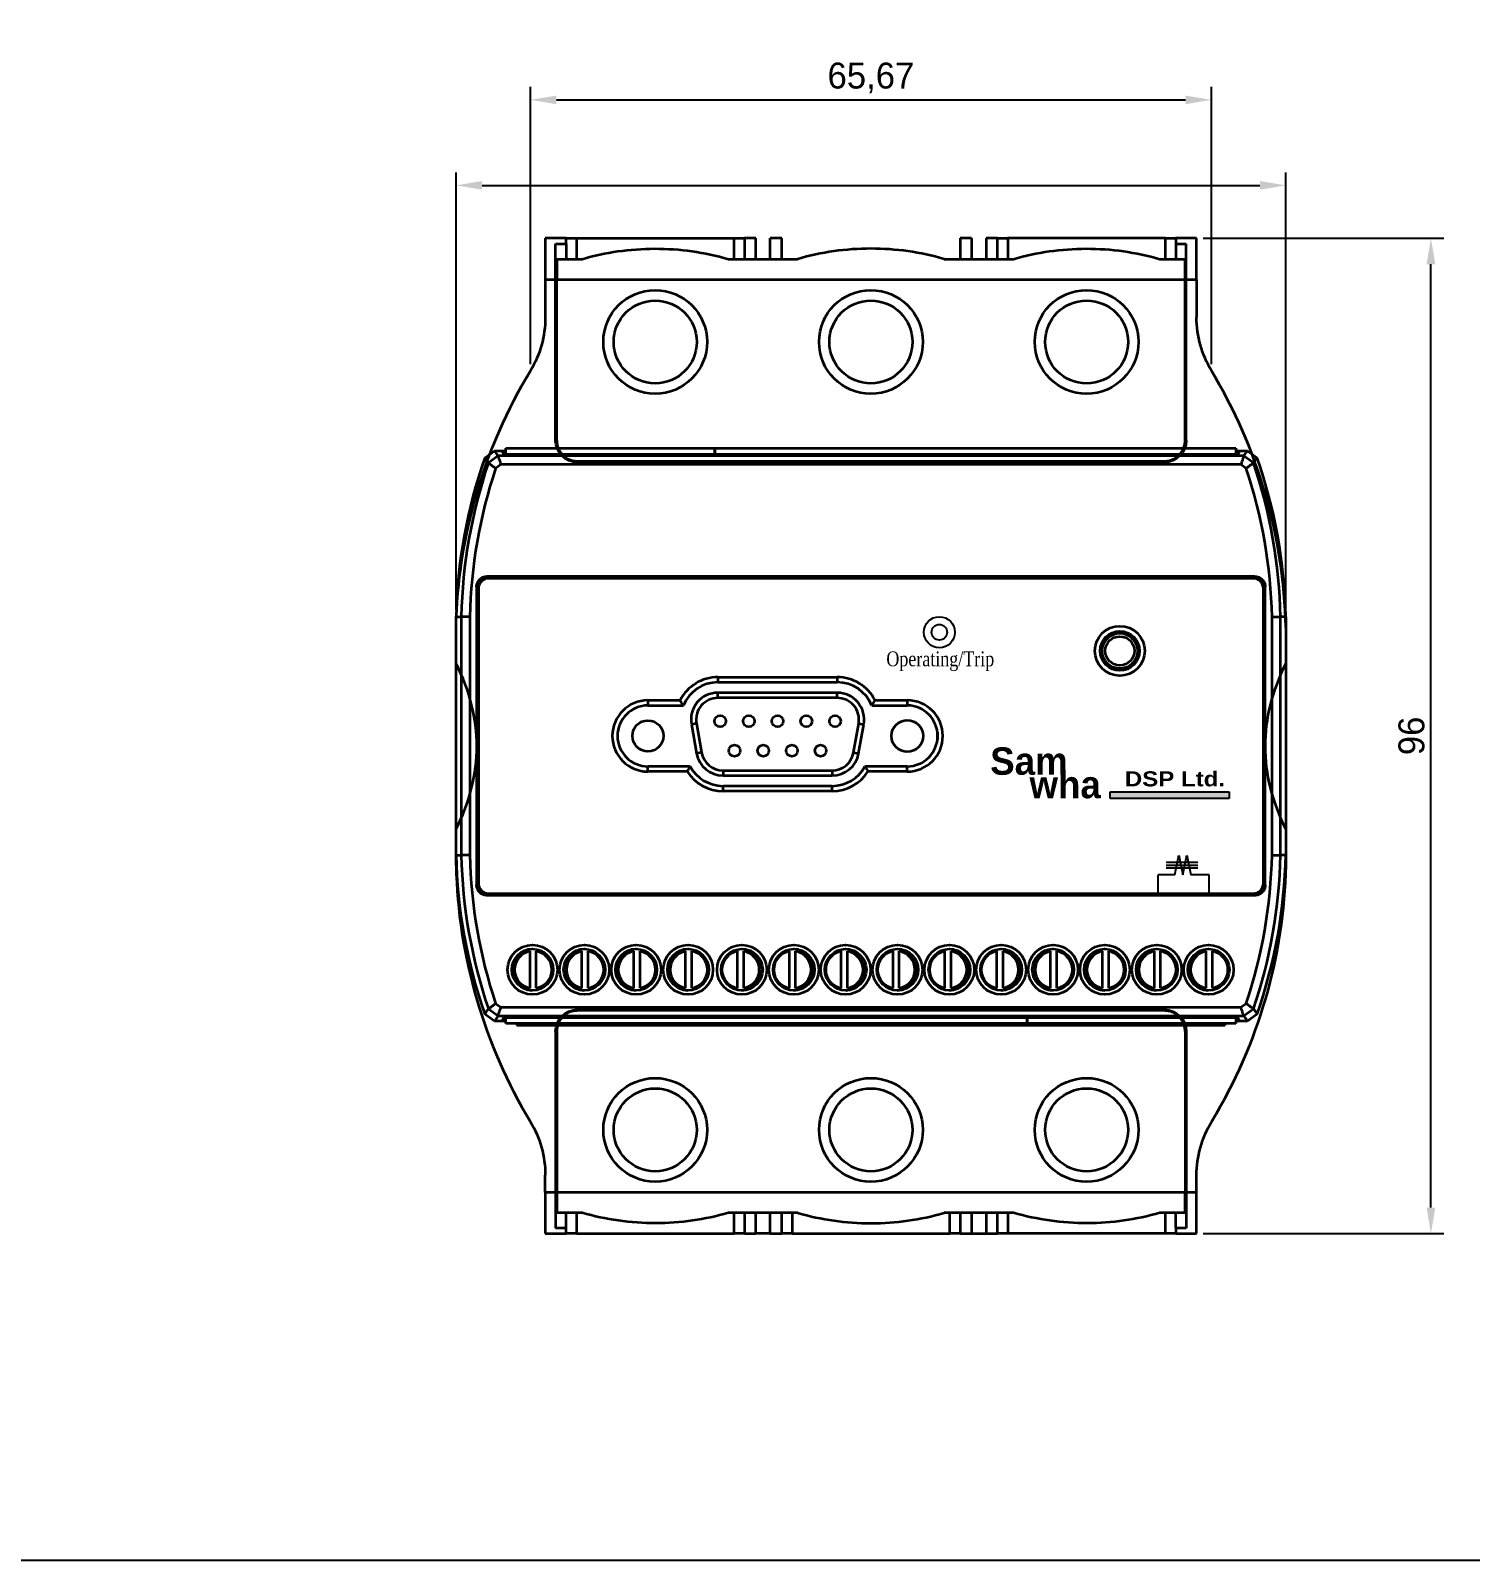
# Model space of a CAD drawing. Header units: millimetres. Extents: x 79 to 919, y 65 to 646.
# Drawn here: x 495.2 to 634, y 65 to 212.6 of the extents above; entities that cross this region are included whole.
import ezdxf
from ezdxf.enums import TextEntityAlignment as Align

# ---------------------------------------------------------------- set-up
doc = ezdxf.new("R2010")
doc.units = ezdxf.units.MM
doc.linetypes.add('CENTER', pattern=[2, 1.25, -0.25, 0.25, -0.25])
for name, color, linetype in [('02___PRT_ALL_AXES', 7, 'Continuous'), ('03___PRT_ALL_CURVES', 7, 'Continuous'), ('1', 1, 'CENTER'), ('3', 3, 'Continuous'), ('4', 133, 'Continuous'), ('40', 4, 'Continuous'), ('55', 5, 'Continuous'), ('도면층1', 7, 'Continuous')]:
    doc.layers.add(name, color=color, linetype=linetype)
doc.styles.add('SS', font='batang.ttc', dxfattribs={"width": 0.8})
doc.styles.get("Standard").update_dxf_attribs({"font": 'BareunDotumPro1.ttf'})
doc.dimstyles.new('ISO-25', dxfattribs={"dimtxt": 2.5, "dimasz": 2.5, "dimexe": 1.25, "dimexo": 0.625, "dimtad": 1, "dimtxsty": 'Standard', "dimcen": 2.5, "dimadec": 0, "dimazin": 0, "dimtfac": 1, "dimtmove": 0, "dimatfit": 3, "dimfxl": 0, "dimarcsym": 0})

# ---------------------------------------------------------------- blocks, each defined once
blk = doc.blocks.new('*D51')
at = {"color": 0, "lineweight": -2}
for p, q in [((608.22, 192.52), (631.44, 192.52)), ((630.19, 99.02), (630.19, 190.02)), ((608.22, 96.52), (631.44, 96.52))]:
    blk.add_line(p, q, dxfattribs=at)
at = {"color": 0}
for points in [[(630.61, 190.02), (629.77, 190.02), (630.19, 192.52)], [(629.77, 99.02), (630.61, 99.02), (630.19, 96.52)]]:
    blk.add_solid(points, dxfattribs=at)
at = {"layer": 'Defpoints', "color": 0}
for p in [(607.59, 192.52), (630.19, 192.52), (607.59, 96.52)]:
    blk.add_point(p, dxfattribs=at)
at = {"color": 0, "insert": (628.32, 144.52), "char_height": 2.5, "attachment_point": 5, "rotation": 90}
blk.add_mtext('96', dxfattribs=at)
blk = doc.blocks.new('*D59')
at = {"color": 0, "lineweight": -2}
for p, q in [((543.36, 180.36), (543.36, 207.12)), ((609.03, 180.36), (609.03, 207.12)), ((545.86, 205.87), (606.53, 205.87))]:
    blk.add_line(p, q, dxfattribs=at)
at = {"color": 0}
for points in [[(545.86, 206.28), (545.86, 205.45), (543.36, 205.87)], [(606.53, 205.45), (606.53, 206.28), (609.03, 205.87)]]:
    blk.add_solid(points, dxfattribs=at)
at = {"layer": 'Defpoints', "color": 0}
for p in [(609.03, 205.87), (543.36, 179.74), (609.03, 179.74)]:
    blk.add_point(p, dxfattribs=at)
at = {"color": 0, "insert": (576.19, 207.98), "char_height": 2.5, "attachment_point": 5}
blk.add_mtext('65,67', dxfattribs=at)

msp = doc.modelspace()

# ---------------------------------------------------------------- hatches: boundary and pattern name
msp.add_hatch(color=5).paths.add_polyline_path([(599.268, 138.485), (599.268, 139.138), (610.738, 139.138), (610.738, 138.485)])

# ---------------------------------------------------------------- linework, layer by layer
for p, q in [((536.192, 156.642), (536.192, 198.873)), ((616.192, 156.642), (616.192, 198.873)), ((538.692, 197.623), (613.692, 197.623)), ((605.483, 131.132), (605.873, 133)), ((605.873, 133), (606.263, 131.132)), ((606.263, 131.132), (606.653, 133)), ((606.653, 133), (607.043, 131.132)), ((604.667, 132.325), (607.7, 132.325)), ((604.667, 132.066), (607.7, 132.066)), ((604.667, 131.807), (607.7, 131.807)), ((605.483, 131.132), (603.884, 131.132)), ((608.819, 131.132), (607.043, 131.132))]:
    msp.add_line(p, q)
at = {"color": 0, "linetype": 'ByBlock', "lineweight": 35}
for p, q in [((538.953, 171.346), (539.897, 172.017)), ((540.251, 171.521), (539.305, 170.843)), ((539.897, 172.017), (541.002, 172.017)), ((612.133, 171.521), (540.251, 171.521)), ((540.643, 172.017), (540.812, 171.678)), ((611.571, 171.678), (540.812, 171.678)), ((541.002, 172.267), (561.127, 172.267)), ((541.002, 171.678), (541.002, 172.267)), ((561.127, 172.267), (561.127, 171.678)), ((561.129, 172.267), (611.379, 172.267)), ((561.129, 171.678), (561.129, 172.267)), ((611.379, 172.267), (611.379, 171.678)), ((611.379, 172.017), (612.486, 172.017)), ((611.74, 172.017), (611.571, 171.678)), ((613.079, 170.843), (612.132, 171.521)), ((612.486, 172.017), (613.43, 171.346)), ((540.517, 170.693), (540.004, 170.325)), ((611.867, 170.693), (540.517, 170.693)), ((612.38, 170.325), (611.867, 170.693)), ((613.216, 159.891), (539.167, 159.891)), ((539.167, 159.891), (539.192, 159.867)), ((613.192, 159.867), (539.192, 159.867)), ((613.042, 159.717), (539.342, 159.717)), ((613.216, 159.891), (613.192, 159.867)), ((538.167, 158.891), (538.167, 130.142)), ((538.167, 158.891), (538.192, 158.867)), ((538.192, 158.867), (538.192, 130.167)), ((538.342, 158.717), (538.342, 130.317)), ((614.042, 130.317), (614.042, 158.717)), ((614.216, 158.891), (614.192, 158.867)), ((614.192, 130.167), (614.192, 158.867)), ((614.216, 130.142), (614.216, 158.891)), ((536.192, 133.017), (536.192, 156.017)), ((536.192, 156.017), (536.688, 156.011)), ((536.688, 156.011), (536.688, 133.022)), ((537.516, 156.011), (536.688, 156.011)), ((537.516, 155.996), (537.516, 133.038)), ((614.868, 156.011), (615.696, 156.011)), ((614.868, 133.038), (614.868, 155.996)), ((616.192, 156.017), (615.696, 156.011)), ((615.696, 133.022), (615.696, 156.011)), ((616.192, 156.017), (616.192, 133.017)), ((561.442, 150.187), (561.442, 149.687)), ((561.442, 150.187), (572.942, 150.187)), ((561.442, 149.687), (572.942, 149.687)), ((572.942, 150.187), (572.942, 149.687)), ((554.692, 147.952), (554.692, 147.452)), ((554.692, 147.952), (557.79, 147.952)), ((561.442, 148.187), (561.442, 148.687)), ((572.942, 148.687), (561.442, 148.687)), ((572.942, 148.187), (561.442, 148.187)), ((572.942, 148.187), (572.942, 148.687)), ((576.593, 147.952), (579.692, 147.952)), ((579.692, 147.952), (579.692, 147.452)), ((554.692, 147.452), (558.111, 147.452)), ((576.273, 147.452), (579.692, 147.452)), ((559.374, 145.722), (558.881, 145.635)), ((558.881, 145.635), (559.375, 142.835)), ((559.374, 145.722), (559.867, 142.922)), ((574.516, 142.922), (575.01, 145.722)), ((575.009, 142.835), (575.502, 145.635)), ((575.01, 145.722), (575.502, 145.635)), ((559.867, 142.922), (559.375, 142.835)), ((574.516, 142.922), (575.009, 142.835)), ((554.692, 141.082), (554.692, 141.582)), ((558.765, 141.582), (554.692, 141.582)), ((558.479, 141.082), (554.692, 141.082)), ((561.935, 141.187), (561.935, 140.687)), ((561.935, 141.187), (572.448, 141.187)), ((561.935, 140.687), (572.448, 140.687)), ((572.448, 141.187), (572.448, 140.687)), ((579.692, 141.582), (575.619, 141.582)), ((579.692, 141.082), (575.905, 141.082)), ((579.692, 141.082), (579.692, 141.582)), ((561.935, 139.187), (561.935, 139.687)), ((572.448, 139.687), (561.935, 139.687)), ((572.448, 139.187), (561.935, 139.187)), ((572.448, 139.187), (572.448, 139.687)), ((536.192, 133.017), (536.688, 133.022)), ((537.516, 133.022), (536.688, 133.022)), ((614.868, 133.022), (615.696, 133.022)), ((616.192, 133.017), (615.696, 133.022)), ((538.167, 130.142), (538.192, 130.167)), ((614.216, 130.142), (614.192, 130.167)), ((539.167, 129.142), (539.192, 129.167)), ((539.167, 129.142), (613.216, 129.142)), ((539.192, 129.167), (613.192, 129.167)), ((539.342, 129.317), (613.042, 129.317)), ((613.216, 129.142), (613.192, 129.167)), ((543.329, 120.192), (543.329, 123.742)), ((543.929, 120.192), (543.929, 123.742)), ((548.329, 120.192), (548.329, 123.742)), ((548.929, 120.192), (548.929, 123.742)), ((553.329, 120.192), (553.329, 123.742)), ((553.929, 120.192), (553.929, 123.742)), ((558.329, 120.192), (558.329, 123.742)), ((558.929, 120.192), (558.929, 123.742)), ((563.329, 120.192), (563.329, 123.742)), ((563.929, 120.192), (563.929, 123.742)), ((568.329, 120.192), (568.329, 123.742)), ((568.929, 120.192), (568.929, 123.742)), ((573.329, 120.192), (573.329, 123.742)), ((573.929, 120.192), (573.929, 123.742)), ((578.329, 120.192), (578.329, 123.742)), ((578.929, 120.192), (578.929, 123.742)), ((583.329, 120.192), (583.329, 123.742)), ((583.929, 120.192), (583.929, 123.742)), ((588.329, 120.192), (588.329, 123.742)), ((588.929, 120.192), (588.929, 123.742)), ((593.519, 120.192), (593.519, 123.742)), ((594.119, 120.192), (594.119, 123.742)), ((598.519, 120.192), (598.519, 123.742)), ((599.119, 120.192), (599.119, 123.742)), ((603.519, 120.192), (603.519, 123.742)), ((604.119, 120.192), (604.119, 123.742)), ((608.519, 120.192), (608.519, 123.742)), ((609.119, 120.192), (609.119, 123.742)), ((539.305, 118.191), (540.251, 117.513)), ((540.004, 118.708), (540.517, 118.341)), ((540.517, 118.341), (611.867, 118.341)), ((611.867, 118.341), (612.38, 118.708)), ((612.132, 117.513), (613.079, 118.191)), ((539.897, 117.017), (538.953, 117.688)), ((541.004, 117.017), (539.897, 117.017)), ((540.251, 117.513), (612.133, 117.513)), ((540.643, 117.017), (540.812, 117.356)), ((540.812, 117.356), (611.571, 117.356)), ((541.004, 116.767), (541.004, 117.356)), ((591.254, 116.767), (541.004, 116.767)), ((542.052, 116.767), (542.055, 116.597)), ((610.329, 116.597), (542.055, 116.597)), ((554.69, 116.597), (554.69, 116.767)), ((591.254, 117.356), (591.254, 116.767)), ((591.257, 116.767), (591.257, 117.356)), ((611.382, 116.767), (591.257, 116.767)), ((597.694, 116.597), (597.694, 116.767)), ((610.332, 116.767), (610.329, 116.597)), ((611.382, 117.356), (611.382, 116.767)), ((612.486, 117.017), (611.382, 117.017)), ((611.74, 117.017), (611.571, 117.356)), ((613.43, 117.688), (612.486, 117.017))]:
    msp.add_line(p, q, dxfattribs=at)
at = {"color": 5}
for p, q in [((599.268, 139.138), (610.738, 139.138)), ((599.268, 138.485), (599.268, 139.138)), ((610.738, 139.138), (610.738, 138.485)), ((610.738, 138.485), (599.268, 138.485))]:
    msp.add_line(p, q, dxfattribs=at)
at = {"color": 7, "linetype": 'Continuous'}
for p, q in [((603.884, 129.433), (603.884, 131.132)), ((608.819, 129.433), (608.819, 131.132))]:
    msp.add_line(p, q, dxfattribs=at)
msp.add_lwpolyline([(79.485, 646.03), (919.402, 646.03), (919.402, 64.992), (79.485, 64.992)], close=True)
at = {"color": 0, "linetype": 'ByBlock', "lineweight": 35}
for centre, radius in [((600.192, 152.717), 2.4), ((600.192, 152.717), 1.9), ((600.192, 152.717), 1.7), ((600.192, 152.717), 1.4), ((561.652, 145.937), 0.55), ((564.422, 145.937), 0.55), ((567.192, 145.937), 0.55), ((569.962, 145.937), 0.55), ((572.732, 145.937), 0.55), ((563.042, 143.097), 0.55), ((565.812, 143.097), 0.55), ((568.572, 143.097), 0.55), ((571.342, 143.097), 0.55), ((543.564, 121.967), 2.4), ((543.564, 121.967), 2), ((548.564, 121.967), 2.4), ((548.564, 121.967), 2), ((553.564, 121.967), 2.4), ((553.564, 121.967), 2), ((558.564, 121.967), 2.4), ((558.564, 121.967), 2), ((563.754, 121.967), 2.4), ((563.754, 121.967), 2), ((568.754, 121.967), 2.4), ((568.754, 121.967), 2), ((573.754, 121.967), 2.4), ((573.754, 121.967), 2), ((578.754, 121.967), 2.4), ((578.754, 121.967), 2), ((583.754, 121.967), 2.4), ((583.754, 121.967), 2), ((588.754, 121.967), 2.4), ((588.754, 121.967), 2), ((593.754, 121.967), 2.4), ((593.754, 121.967), 2), ((598.754, 121.967), 2.4), ((598.754, 121.967), 2), ((603.754, 121.967), 2.4), ((603.754, 121.967), 2), ((608.754, 121.967), 2.4), ((608.754, 121.967), 2)]:
    msp.add_circle(centre, radius, dxfattribs=at)
for centre, radius, start, end in [((586.18, 154.925), 50, 160.82791, 178.74912), ((566.204, 154.925), 50, 1.25088, 19.17209), ((586.18, 154.925), 49.504, 161.24388, 178.74287), ((586.18, 154.925), 48.677, 161.5561, 178.73961), ((566.204, 154.925), 48.677, 1.26039, 18.4439), ((566.204, 154.925), 49.504, 1.25713, 18.75612), ((539.342, 158.717), 1, 90, 180), ((613.042, 158.717), 1, 0, 90), ((561.442, 146.087), 4.1, 90, 152.94355), ((561.442, 146.087), 3.6, 90, 157.71793), ((572.942, 146.087), 4.1, 27.05719, 90), ((572.942, 146.087), 3.6, 22.28207, 90), ((554.692, 144.517), 3.435, 90, 270), ((561.442, 146.087), 2.6, 90, 190), ((561.442, 146.087), 2.1, 90, 190), ((572.942, 146.087), 2.6, 350, 90), ((572.942, 146.087), 2.1, 350, 90), ((579.692, 144.517), 3.435, 270, 90), ((554.692, 144.517), 2.935, 90, 270), ((579.692, 144.517), 2.935, 270, 90), ((561.935, 143.287), 2.6, 190, 270), ((561.935, 143.287), 2.1, 190, 270), ((572.448, 143.287), 2.1, 270, 350), ((572.448, 143.287), 2.6, 270, 350), ((561.935, 143.287), 4.1, 212.5345, 270), ((561.935, 143.287), 3.6, 208.26896, 270), ((572.448, 143.287), 3.6, 270, 331.73104), ((572.448, 143.287), 4.1, 270, 327.4655), ((586.18, 134.108), 50, 181.25088, 199.17209), ((586.18, 134.108), 49.504, 181.25713, 198.75612), ((586.18, 134.108), 48.677, 181.26039, 198.4439), ((566.204, 134.108), 48.677, 341.5561, 358.73961), ((566.204, 134.108), 49.504, 341.24388, 358.74287), ((566.204, 134.108), 50, 340.82791, 358.74912), ((539.342, 130.317), 1, 180, 270), ((613.042, 130.317), 1, 270, 0), ((543.629, 121.967), 1.8, 99.59407, 260.40593), ((543.629, 121.967), 1.8, 279.59407, 80.40593), ((548.629, 121.967), 1.8, 99.59407, 260.40593), ((548.629, 121.967), 1.8, 279.59407, 80.40593), ((553.629, 121.967), 1.8, 99.59407, 260.40593), ((553.629, 121.967), 1.8, 279.59407, 80.40593), ((558.629, 121.967), 1.8, 99.59407, 260.40593), ((558.629, 121.967), 1.8, 279.59407, 80.40593), ((563.629, 121.967), 1.8, 99.59407, 260.40593), ((563.629, 121.967), 1.8, 279.59407, 80.40593), ((568.629, 121.967), 1.8, 99.59407, 260.40593), ((568.629, 121.967), 1.8, 279.59407, 80.40593), ((573.629, 121.967), 1.8, 99.59407, 260.40593), ((573.629, 121.967), 1.8, 279.59407, 80.40593), ((578.629, 121.967), 1.8, 99.59407, 260.40593), ((578.629, 121.967), 1.8, 279.59407, 80.40593), ((583.629, 121.967), 1.8, 99.59407, 260.40593), ((583.629, 121.967), 1.8, 279.59407, 80.40593), ((588.629, 121.967), 1.8, 99.59407, 260.40593), ((588.629, 121.967), 1.8, 279.59407, 80.40593), ((593.819, 121.967), 1.8, 99.59407, 260.40593), ((593.819, 121.967), 1.8, 279.59407, 80.40593), ((598.819, 121.967), 1.8, 99.59407, 260.40593), ((598.819, 121.967), 1.8, 279.59407, 80.40593), ((603.819, 121.967), 1.8, 99.59407, 260.40593), ((603.819, 121.967), 1.8, 279.59407, 80.40593), ((608.819, 121.967), 1.8, 99.59407, 260.40593), ((608.819, 121.967), 1.8, 279.59407, 80.40593)]:
    msp.add_arc(centre, radius, start, end, dxfattribs=at)
for points, knots in [([(539.305, 170.843), (539.27, 170.892), (539.193, 171.001), (539.076, 171.169), (538.994, 171.287), (538.953, 171.346)], [0, 0, 0, 0, 0.18024777, 0.40064801, 0.61349574, 0.61349574, 0.61349574, 0.61349574]), ([(540.251, 171.521), (540.216, 171.569), (540.139, 171.677), (540.021, 171.843), (539.938, 171.959), (539.897, 172.017)], [0, 0, 0, 0, 0.17899192, 0.39786681, 0.60925193, 0.60925193, 0.60925193, 0.60925193]), ([(540.251, 171.521), (540.281, 171.432), (540.326, 171.246), (540.425, 170.973), (540.486, 170.787), (540.517, 170.693)], [0, 0, 0, 0, 0.28287008, 0.57326512, 0.86975369, 0.86975369, 0.86975369, 0.86975369]), ([(612.133, 171.521), (612.103, 171.432), (612.057, 171.246), (611.959, 170.973), (611.898, 170.787), (611.867, 170.693)], [0, 0, 0, 0, 0.28287466, 0.57326965, 0.86975368, 0.86975368, 0.86975368, 0.86975368]), ([(612.133, 171.521), (612.167, 171.569), (612.244, 171.677), (612.362, 171.842), (612.446, 171.959), (612.486, 172.017)], [0, 0, 0, 0, 0.17820854, 0.39708416, 0.60925193, 0.60925193, 0.60925193, 0.60925193]), ([(613.079, 170.843), (613.113, 170.892), (613.19, 171.001), (613.307, 171.169), (613.39, 171.287), (613.43, 171.346)], [0, 0, 0, 0, 0.17945891, 0.39985993, 0.61349574, 0.61349574, 0.61349574, 0.61349574]), ([(539.304, 170.843), (539.379, 170.786), (539.541, 170.683), (539.767, 170.502), (539.925, 170.385), (540.004, 170.326)], [0, 0, 0, 0, 0.28246747, 0.5729897, 0.87011684, 0.87011684, 0.87011684, 0.87011684]), ([(613.079, 170.843), (613.004, 170.786), (612.843, 170.683), (612.616, 170.502), (612.459, 170.385), (612.38, 170.326)], [0, 0, 0, 0, 0.28246279, 0.57298506, 0.87011686, 0.87011686, 0.87011686, 0.87011686]), ([(538.167, 158.891), (538.167, 158.996), (538.2, 159.206), (538.345, 159.489), (538.57, 159.714), (538.853, 159.858), (539.063, 159.891), (539.167, 159.891)], [0, 0, 0, 0, 0.31286, 0.6256693, 0.9384589, 1.2512679, 1.5641278, 1.5641278, 1.5641278, 1.5641278]), ([(539.192, 159.867), (539.087, 159.867), (538.877, 159.834), (538.594, 159.689), (538.369, 159.464), (538.225, 159.181), (538.192, 158.971), (538.192, 158.867)], [0, 0, 0, 0, 0.3128599, 0.6256689, 0.9384586, 1.2512678, 1.5641278, 1.5641278, 1.5641278, 1.5641278]), ([(614.192, 158.867), (614.192, 158.971), (614.159, 159.181), (614.014, 159.464), (613.789, 159.689), (613.506, 159.834), (613.296, 159.867), (613.192, 159.867)], [0, 0, 0, 0, 0.3128599, 0.6256689, 0.9384586, 1.2512678, 1.5641278, 1.5641278, 1.5641278, 1.5641278]), ([(613.216, 159.891), (613.321, 159.891), (613.531, 159.858), (613.814, 159.714), (614.039, 159.489), (614.183, 159.206), (614.216, 158.996), (614.216, 158.891)], [0, 0, 0, 0, 0.31286, 0.6256693, 0.9384589, 1.2512679, 1.5641278, 1.5641278, 1.5641278, 1.5641278]), ([(558.111, 147.452), (558.074, 147.506), (558.002, 147.615), (557.896, 147.781), (557.826, 147.895), (557.79, 147.952)], [0, 0, 0, 0, 0.19415575, 0.39205987, 0.59372276, 0.59372276, 0.59372276, 0.59372276]), ([(576.273, 147.452), (576.309, 147.506), (576.381, 147.615), (576.488, 147.781), (576.558, 147.895), (576.593, 147.952)], [0, 0, 0, 0, 0.19410924, 0.39200941, 0.59371784, 0.59371784, 0.59371784, 0.59371784]), ([(558.765, 141.582), (558.733, 141.528), (558.668, 141.419), (558.573, 141.252), (558.51, 141.139), (558.479, 141.082)], [0, 0, 0, 0, 0.18852858, 0.38053284, 0.57601707, 0.57601707, 0.57601707, 0.57601707]), ([(575.619, 141.582), (575.651, 141.528), (575.715, 141.419), (575.81, 141.252), (575.873, 141.139), (575.905, 141.082)], [0, 0, 0, 0, 0.18852858, 0.38053284, 0.57601707, 0.57601707, 0.57601707, 0.57601707]), ([(539.167, 129.142), (539.063, 129.142), (538.853, 129.176), (538.57, 129.32), (538.345, 129.545), (538.2, 129.828), (538.167, 130.038), (538.167, 130.142)], [0, 0, 0, 0, 0.31286, 0.6256693, 0.9384589, 1.2512679, 1.5641278, 1.5641278, 1.5641278, 1.5641278]), ([(538.192, 130.167), (538.192, 130.062), (538.225, 129.852), (538.369, 129.569), (538.594, 129.344), (538.877, 129.2), (539.087, 129.167), (539.192, 129.167)], [0, 0, 0, 0, 0.3128599, 0.6256689, 0.9384586, 1.2512678, 1.5641278, 1.5641278, 1.5641278, 1.5641278]), ([(613.192, 129.167), (613.296, 129.167), (613.506, 129.2), (613.789, 129.344), (614.014, 129.569), (614.159, 129.852), (614.192, 130.062), (614.192, 130.167)], [0, 0, 0, 0, 0.3128599, 0.6256689, 0.9384586, 1.2512678, 1.5641278, 1.5641278, 1.5641278, 1.5641278]), ([(614.216, 130.142), (614.216, 130.038), (614.183, 129.828), (614.039, 129.545), (613.814, 129.32), (613.531, 129.176), (613.321, 129.142), (613.216, 129.142)], [0, 0, 0, 0, 0.31286, 0.6256693, 0.9384589, 1.2512679, 1.5641278, 1.5641278, 1.5641278, 1.5641278]), ([(539.305, 118.191), (539.27, 118.142), (539.194, 118.033), (539.076, 117.865), (538.994, 117.746), (538.953, 117.688)], [0, 0, 0, 0, 0.17945891, 0.39985993, 0.61349574, 0.61349574, 0.61349574, 0.61349574]), ([(539.304, 118.191), (539.379, 118.248), (539.541, 118.351), (539.767, 118.532), (539.925, 118.648), (540.004, 118.708)], [0, 0, 0, 0, 0.28246295, 0.57298523, 0.87011684, 0.87011684, 0.87011684, 0.87011684]), ([(540.251, 117.513), (540.281, 117.602), (540.326, 117.788), (540.425, 118.061), (540.486, 118.247), (540.517, 118.341)], [0, 0, 0, 0, 0.28287466, 0.57326965, 0.86975368, 0.86975368, 0.86975368, 0.86975368]), ([(612.133, 117.513), (612.103, 117.602), (612.057, 117.788), (611.959, 118.061), (611.898, 118.247), (611.867, 118.341)], [0, 0, 0, 0, 0.28287008, 0.57326512, 0.86975369, 0.86975369, 0.86975369, 0.86975369]), ([(613.079, 118.191), (613.004, 118.248), (612.843, 118.351), (612.616, 118.532), (612.459, 118.648), (612.38, 118.708)], [0, 0, 0, 0, 0.28246763, 0.57298986, 0.87011682, 0.87011682, 0.87011682, 0.87011682]), ([(613.079, 118.191), (613.113, 118.142), (613.19, 118.032), (613.307, 117.865), (613.39, 117.746), (613.43, 117.688)], [0, 0, 0, 0, 0.18024777, 0.40064801, 0.61349574, 0.61349574, 0.61349574, 0.61349574]), ([(540.251, 117.513), (540.216, 117.464), (540.139, 117.357), (540.021, 117.192), (539.938, 117.075), (539.897, 117.017)], [0, 0, 0, 0, 0.17820854, 0.39708416, 0.60925193, 0.60925193, 0.60925193, 0.60925193]), ([(612.133, 117.513), (612.167, 117.464), (612.244, 117.356), (612.362, 117.191), (612.446, 117.074), (612.486, 117.017)], [0, 0, 0, 0, 0.17899192, 0.39786681, 0.60925193, 0.60925193, 0.60925193, 0.60925193])]:
    msp.add_open_spline(points, degree=3, knots=knots, dxfattribs=at)
for points in [[(538.692, 198.04), (538.692, 197.207), (536.192, 197.623)], [(613.692, 198.04), (613.692, 197.207), (616.192, 197.623)]]:
    msp.add_solid(points)
at = {"layer": '02___PRT_ALL_AXES', "color": 0, "linetype": 'ByBlock', "lineweight": 35}
for p, q in [((551.787, 144.145), (551.787, 144.89)), ((582.597, 144.889), (582.597, 144.143))]:
    msp.add_line(p, q, dxfattribs=at)
for centre, radius in [((554.692, 144.517), 1.5), ((579.692, 144.517), 1.525)]:
    msp.add_circle(centre, radius, dxfattribs=at)
for centre, start, end in [((543.629, 121.967), 93.69703, 266.30815), ((548.629, 121.967), 93.69703, 266.30815), ((553.629, 121.967), 93.69703, 266.30815), ((558.629, 121.967), 93.69703, 266.30815), ((563.629, 121.967), 273.69457, 86.30569), ((568.629, 121.967), 273.69457, 86.30569), ((573.629, 121.967), 273.69457, 86.30569), ((578.629, 121.967), 273.69457, 86.30569), ((583.629, 121.967), 273.69457, 86.30569), ((588.629, 121.967), 273.69457, 86.30569), ((593.819, 121.967), 94.22842, 265.77923), ((598.819, 121.967), 94.22842, 265.77923), ((603.819, 121.967), 94.22842, 265.77923), ((608.819, 121.967), 94.22842, 265.77923)]:
    msp.add_arc(centre, 2, start, end, dxfattribs=at)
at = {"layer": '03___PRT_ALL_CURVES', "color": 4, "linetype": 'Continuous'}
msp.add_circle((582.789, 154.517), 0.75, dxfattribs=at)
at = {"layer": '1', "color": 0, "linetype": 'ByBlock', "lineweight": 35}
for centre, radius in [((555.392, 182.517), 5), ((576.192, 182.517), 5), ((596.992, 182.517), 5), ((555.392, 182.517), 4), ((576.192, 182.517), 4), ((596.992, 182.517), 4), ((555.392, 106.517), 5), ((576.192, 106.517), 5), ((596.992, 106.517), 5), ((555.392, 106.517), 4), ((576.192, 106.517), 4), ((596.992, 106.517), 4)]:
    msp.add_circle(centre, radius, dxfattribs=at)
at = {"layer": '3', "color": 0, "linetype": 'ByBlock', "lineweight": 35}
for p, q in [((545.892, 190.517), (548.334, 190.517)), ((545.892, 190.517), (545.892, 188.517)), ((562.449, 190.517), (569.134, 190.517)), ((583.249, 190.517), (589.934, 190.517)), ((604.049, 190.517), (606.492, 190.517)), ((606.492, 188.517), (606.492, 190.517)), ((606.492, 188.517), (545.892, 188.517)), ((545.892, 100.517), (606.492, 100.517)), ((545.892, 100.517), (545.892, 98.517)), ((606.492, 98.517), (606.492, 100.517)), ((548.334, 98.517), (545.892, 98.517)), ((569.134, 98.517), (562.449, 98.517)), ((589.934, 98.517), (583.249, 98.517)), ((606.492, 98.517), (604.049, 98.517))]:
    msp.add_line(p, q, dxfattribs=at)
for points, degree, knots in [([(548.334, 190.517), (550.623, 191.179), (552.945, 191.512), (557.746, 191.521), (560.146, 191.183), (562.449, 190.517)], 3, [0, 0, 0, 0, 0.5, 0.5, 1, 1, 1, 1]), ([(583.249, 190.517), (580.956, 191.18), (578.619, 191.517), (573.759, 191.517), (571.427, 191.18), (569.134, 190.517)], 3, [0, 0, 0, 0, 0.5, 0.5, 1, 1, 1, 1]), ([(589.934, 190.517), (592.223, 191.179), (594.545, 191.512), (599.346, 191.521), (601.746, 191.183), (604.049, 190.517)], 3, [0, 0, 0, 0, 0.5, 0.5, 1, 1, 1, 1]), ([(545.892, 173.017), (545.892, 183.298), (545.892, 188.517)], 1, [0, 0, 0.6633277, 1, 1]), ([(606.492, 173.017), (606.492, 183.298), (606.492, 188.517)], 1, [0, 0, 0.6633277, 1, 1]), ([(545.892, 173.017), (545.892, 172.885), (545.905, 172.755), (545.943, 172.563), (545.959, 172.5), (545.997, 172.374), (546.019, 172.312), (546.094, 172.13), (546.155, 172.016), (546.3, 171.798), (546.385, 171.695), (546.569, 171.511), (546.67, 171.428), (546.834, 171.318), (546.89, 171.284), (547.006, 171.223), (547.124, 171.167), (547.246, 171.123), (547.371, 171.085), (547.435, 171.069), (547.629, 171.03), (547.76, 171.017), (547.892, 171.017)], 3, [0, 0, 0, 0, 0.125, 0.125, 0.1875, 0.1875, 0.25, 0.25, 0.375, 0.375, 0.5, 0.5, 0.625, 0.625, 0.6875, 0.6875, 0.75, 0.8125, 0.8125, 0.875, 0.875, 1, 1, 1, 1]), ([(604.492, 171.017), (604.624, 171.017), (604.754, 171.03), (604.945, 171.068), (605.009, 171.084), (605.134, 171.122), (605.197, 171.144), (605.378, 171.219), (605.493, 171.281), (605.71, 171.426), (605.813, 171.51), (605.998, 171.694), (606.08, 171.795), (606.19, 171.959), (606.224, 172.015), (606.286, 172.131), (606.342, 172.249), (606.386, 172.371), (606.424, 172.496), (606.44, 172.56), (606.479, 172.754), (606.492, 172.885), (606.492, 173.017)], 3, [0, 0, 0, 0, 0.125, 0.125, 0.1875, 0.1875, 0.25, 0.25, 0.375, 0.375, 0.5, 0.5, 0.625, 0.625, 0.6875, 0.6875, 0.75, 0.8125, 0.8125, 0.875, 0.875, 1, 1, 1, 1]), ([(547.892, 118.017), (547.76, 118.017), (547.63, 118.004), (547.438, 117.966), (547.375, 117.95), (547.249, 117.912), (547.187, 117.89), (547.005, 117.814), (546.89, 117.753), (546.673, 117.608), (546.57, 117.524), (546.386, 117.339), (546.303, 117.239), (546.193, 117.075), (546.159, 117.018), (546.097, 116.903), (546.042, 116.785), (545.998, 116.662), (545.96, 116.537), (545.943, 116.473), (545.905, 116.28), (545.892, 116.149), (545.892, 116.017)], 3, [0, 0, 0, 0, 0.125, 0.125, 0.1875, 0.1875, 0.25, 0.25, 0.375, 0.375, 0.5, 0.5, 0.625, 0.625, 0.6875, 0.6875, 0.75, 0.8125, 0.8125, 0.875, 0.875, 1, 1, 1, 1]), ([(606.492, 116.017), (606.492, 116.149), (606.479, 116.279), (606.441, 116.47), (606.425, 116.534), (606.387, 116.659), (606.365, 116.722), (606.289, 116.903), (606.228, 117.018), (606.083, 117.235), (605.999, 117.338), (605.814, 117.523), (605.714, 117.606), (605.55, 117.715), (605.493, 117.749), (605.378, 117.811), (605.26, 117.867), (605.137, 117.911), (605.012, 117.949), (604.948, 117.965), (604.754, 118.004), (604.624, 118.017), (604.492, 118.017)], 3, [0, 0, 0, 0, 0.125, 0.125, 0.1875, 0.1875, 0.25, 0.25, 0.375, 0.375, 0.5, 0.5, 0.625, 0.625, 0.6875, 0.6875, 0.75, 0.8125, 0.8125, 0.875, 0.875, 1, 1, 1, 1]), ([(545.892, 116.017), (545.892, 105.735), (545.892, 100.517)], 1, [0, 0, 0.6633277, 1, 1]), ([(606.492, 116.017), (606.492, 105.735), (606.492, 100.517)], 1, [0, 0, 0.6633277, 1, 1]), ([(562.449, 98.517), (560.161, 97.855), (557.838, 97.521), (553.037, 97.513), (550.638, 97.851), (548.334, 98.517)], 3, [0, 0, 0, 0, 0.5, 0.5, 1, 1, 1, 1]), ([(569.134, 98.517), (571.428, 97.854), (573.765, 97.517), (578.624, 97.517), (580.957, 97.854), (583.249, 98.517)], 3, [0, 0, 0, 0, 0.5, 0.5, 1, 1, 1, 1]), ([(604.049, 98.517), (601.761, 97.855), (599.438, 97.521), (594.637, 97.513), (592.238, 97.851), (589.934, 98.517)], 3, [0, 0, 0, 0, 0.5, 0.5, 1, 1, 1, 1])]:
    msp.add_open_spline(points, degree=degree, knots=knots, dxfattribs=at)
for points in [[(547.892, 171.017), (604.492, 171.017)], [(604.492, 118.017), (547.892, 118.017)]]:
    msp.add_open_spline(points, degree=1, dxfattribs=at)
at = {"layer": '4', "color": 0, "linetype": 'ByBlock', "lineweight": 35}
for p, q in [((536.192, 132.017), (536.192, 135.517)), ((616.192, 135.517), (616.192, 132.017)), ((553.692, 118.117), (553.692, 118.017)), ((563.192, 118.117), (563.192, 118.017)), ((589.192, 118.017), (589.192, 118.117)), ((598.692, 118.017), (598.692, 118.117)), ((545.792, 116.017), (545.792, 100.517)), ((606.592, 116.017), (606.592, 100.517)), ((606.592, 104.517), (606.592, 97.053)), ((544.792, 100.517), (544.792, 102.136)), ((607.592, 100.517), (607.592, 102.136)), ((544.792, 100.517), (545.792, 100.517)), ((544.792, 100.517), (544.792, 96.517)), ((545.792, 100.517), (545.792, 97.053)), ((606.592, 100.517), (607.592, 100.517)), ((607.592, 96.517), (607.592, 100.517)), ((546.792, 97.053), (546.792, 98.517)), ((547.792, 98.517), (547.792, 96.517)), ((562.992, 96.517), (562.992, 98.517)), ((563.992, 98.517), (563.992, 96.517)), ((565.092, 96.517), (565.092, 98.517)), ((566.492, 96.517), (566.492, 98.517)), ((567.592, 96.517), (567.592, 98.517)), ((568.592, 98.517), (568.592, 96.517)), ((583.792, 96.517), (583.792, 98.517)), ((584.792, 98.517), (584.792, 96.517)), ((585.892, 98.517), (585.892, 96.517)), ((587.292, 98.517), (587.292, 96.517)), ((588.392, 96.517), (588.392, 98.517)), ((589.392, 98.517), (589.392, 96.517)), ((604.592, 96.517), (604.592, 98.517)), ((605.592, 97.053), (605.592, 98.517)), ((544.792, 96.517), (546.792, 96.517)), ((546.792, 97.053), (545.792, 97.053)), ((546.792, 96.517), (546.792, 97.053)), ((547.792, 96.517), (546.792, 96.517)), ((547.792, 96.517), (562.992, 96.517)), ((563.992, 96.517), (562.992, 96.517)), ((563.992, 96.517), (565.092, 96.517)), ((566.492, 96.517), (565.092, 96.517)), ((566.492, 96.517), (567.592, 96.517)), ((568.592, 96.517), (567.592, 96.517)), ((568.592, 96.517), (583.792, 96.517)), ((584.792, 96.517), (583.792, 96.517)), ((584.792, 96.517), (585.892, 96.517)), ((585.892, 96.517), (587.292, 96.517)), ((587.292, 96.517), (588.392, 96.517)), ((589.392, 96.517), (588.392, 96.517)), ((604.592, 96.517), (589.392, 96.517)), ((605.592, 96.517), (604.592, 96.517)), ((605.592, 97.053), (605.592, 96.517)), ((606.592, 97.053), (605.592, 97.053)), ((605.592, 96.517), (607.592, 96.517))]:
    msp.add_line(p, q, dxfattribs=at)
msp.add_arc((586.18, 133.108), 50, 181.25088, 211.0777, dxfattribs=at)
at = {"layer": '4', "color": 0, "linetype": 'ByBlock', "lineweight": 35, "extrusion": (0, 0, -1)}
for centre, radius, start, end in [((-566.204, 133.108), 50, 181.25088, 211.0777), ((-547.892, 116.017), 2.1, 0, 90), ((-604.492, 116.017), 2.1, 90, 180), ((-534.792, 102.136), 10, 148.9223, 180), ((-617.592, 102.136), 10, 0, 31.0777)]:
    msp.add_arc(centre, radius, start, end, dxfattribs=at)
at = {"layer": '4', "color": 0, "linetype": 'ByBlock', "lineweight": 35}
for points in [[(536.192, 135.517), (537.525, 138.184), (538.192, 140.85), (538.192, 143.517)], [(614.192, 143.517), (614.192, 140.85), (614.858, 138.184), (616.192, 135.517)], [(554.592, 118.017), (554.592, 118.05), (554.592, 118.084), (554.592, 118.117)], [(562.292, 118.017), (562.292, 118.05), (562.292, 118.084), (562.292, 118.117)], [(590.092, 118.117), (590.092, 118.084), (590.092, 118.05), (590.092, 118.017)], [(597.792, 118.117), (597.792, 118.084), (597.792, 118.05), (597.792, 118.017)]]:
    msp.add_open_spline(points, degree=3, dxfattribs=at)
msp.add_open_spline([(604.492, 118.117), (595.058, 118.117), (585.625, 118.117), (576.192, 118.117), (567.235, 118.117), (558.279, 118.117), (549.322, 118.117), (548.845, 118.117), (548.369, 118.117), (547.892, 118.117)], degree=3, knots=[0, 0, 0, 0, 0.5, 0.5, 0.5, 0.9747244, 0.9747244, 0.9747244, 1, 1, 1, 1], dxfattribs=at)
at = {"layer": '55', "color": 0, "linetype": 'ByBlock', "lineweight": 35}
for p, q in [((546.792, 192.517), (544.792, 192.517)), ((544.792, 192.517), (544.792, 188.517)), ((545.792, 191.981), (546.792, 191.981)), ((545.792, 184.517), (545.792, 191.981)), ((546.792, 191.981), (546.792, 192.517)), ((546.792, 192.517), (547.792, 192.517)), ((546.792, 191.981), (546.792, 190.517)), ((547.792, 192.517), (547.792, 190.517)), ((547.792, 192.517), (562.992, 192.517)), ((562.992, 190.517), (562.992, 192.517)), ((562.992, 192.517), (563.992, 192.517)), ((563.992, 192.517), (563.992, 190.517)), ((565.092, 192.517), (563.992, 192.517)), ((565.092, 190.517), (565.092, 192.517)), ((567.592, 192.517), (566.492, 192.517)), ((566.492, 190.517), (566.492, 192.517)), ((567.592, 190.517), (567.592, 192.517)), ((585.892, 192.517), (584.792, 192.517)), ((584.792, 192.517), (584.792, 190.517)), ((585.892, 192.517), (585.892, 190.517)), ((587.292, 192.517), (587.292, 190.517)), ((588.392, 192.517), (587.292, 192.517)), ((588.392, 190.517), (588.392, 192.517)), ((588.392, 192.517), (589.392, 192.517)), ((589.392, 192.517), (589.392, 190.517)), ((604.592, 192.517), (589.392, 192.517)), ((604.592, 190.517), (604.592, 192.517)), ((604.592, 192.517), (605.592, 192.517)), ((605.592, 192.517), (605.592, 191.981)), ((607.592, 192.517), (605.592, 192.517)), ((605.592, 191.981), (606.592, 191.981)), ((605.592, 191.981), (605.592, 190.517)), ((606.592, 188.517), (606.592, 191.981)), ((607.592, 188.517), (607.592, 192.517)), ((544.792, 188.517), (544.792, 184.897)), ((545.792, 188.517), (544.792, 188.517)), ((545.792, 173.017), (545.792, 188.517)), ((607.592, 188.517), (606.592, 188.517)), ((606.592, 173.017), (606.592, 188.517)), ((607.592, 188.517), (607.592, 184.897)), ((546.612, 171.517), (546.422, 171.517)), ((605.961, 171.517), (605.796, 171.517)), ((547.892, 170.917), (604.492, 170.917)), ((553.692, 170.917), (553.692, 171.017)), ((563.192, 170.917), (563.192, 171.017)), ((589.192, 170.917), (589.192, 171.017)), ((598.692, 170.917), (598.692, 171.017)), ((536.192, 151.517), (536.192, 155.017)), ((616.192, 155.017), (616.192, 151.517))]:
    msp.add_line(p, q, dxfattribs=at)
at = {"layer": '55', "color": 0, "linetype": 'ByBlock', "lineweight": 35, "extrusion": (0, 0, -1)}
for centre, radius, start, end in [((-534.792, 184.897), 10, 180, 211.0777), ((-617.592, 184.897), 10, 328.9223, 0), ((-586.18, 153.925), 50, 1.25088, 31.0777), ((-547.892, 173.017), 2.1, 270, 0), ((-604.492, 173.017), 2.1, 180, 270)]:
    msp.add_arc(centre, radius, start, end, dxfattribs=at)
at = {"layer": '55', "color": 0, "linetype": 'ByBlock', "lineweight": 35}
msp.add_arc((566.204, 153.925), 50, 1.25088, 31.0777, dxfattribs=at)
for points in [[(549.607, 171.017), (549.606, 170.984), (549.606, 170.95), (549.605, 170.917)], [(554.592, 170.917), (554.592, 170.95), (554.592, 170.984), (554.592, 171.017)], [(562.292, 170.917), (562.292, 170.95), (562.292, 170.984), (562.292, 171.017)], [(590.092, 170.917), (590.092, 170.95), (590.092, 170.984), (590.092, 171.017)], [(597.792, 170.917), (597.792, 170.95), (597.792, 170.984), (597.792, 171.017)], [(602.778, 170.917), (602.778, 170.95), (602.777, 170.984), (602.776, 171.017)], [(538.192, 143.517), (538.192, 146.184), (537.525, 148.85), (536.192, 151.517)], [(616.192, 151.517), (614.858, 148.85), (614.192, 146.184), (614.192, 143.517)]]:
    msp.add_open_spline(points, degree=3, dxfattribs=at)
at = {"layer": '도면층1'}
msp.add_circle((582.789, 154.517), 1.5, dxfattribs=at)

# ---------------------------------------------------------------- texts
at = {"color": 20, "insert": (587.693, 143.415), "char_height": 2.646, "width": 9.50854, "attachment_point": 1}
msp.add_mtext('{\\fPump Demi Bold LET|b0|i0|c0|p2;Sam}', dxfattribs=at)
at = {"color": 5, "insert": (591.481, 141.15), "char_height": 2.646, "width": 9.50854, "attachment_point": 1}
msp.add_mtext('{\\fPump Demi Bold LET|b0|i0|c0|p2;wha}', dxfattribs=at)
at = {"color": 0, "insert": (600.674, 141.104), "char_height": 1.45133, "width": 10.0641, "attachment_point": 1}
msp.add_mtext('{\\fArial Black|b0|i0|c0|p34;DSP Ltd.}', dxfattribs=at)
at = {"layer": '40', "color": 0, "style": 'SS', "width": 0.8}
msp.add_text('Operating/Trip', height=1.4352, dxfattribs=at).set_placement((582.881, 151.236), align=Align.CENTER)

# ---------------------------------------------------------------- dimensions: what is measured, and where the dimension line sits
dim = msp.add_linear_dim(base=(609.027, 205.865), p1=(543.356, 179.735), p2=(609.027, 179.735), dimstyle='ISO-25')
dim.commit()
dim.dimension.update_dxf_attribs({"geometry": '*D59', "text_midpoint": (576.192, 207.978)})
dim = msp.add_linear_dim(base=(630.191, 192.517), p1=(607.592, 96.517), p2=(607.592, 192.517), angle=90, dimstyle='ISO-25', override={"dimfxl": 3})
dim.commit()
dim.dimension.update_dxf_attribs({"geometry": '*D51', "text_midpoint": (628.316, 144.517)})

doc.saveas('drawing.dxf')
